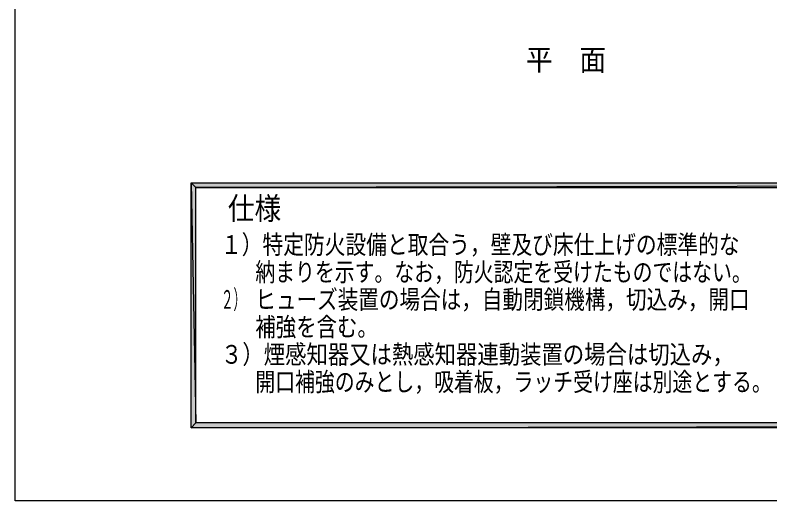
# Model space of a CAD drawing. Header units: millimetres. Extents: x 0 to 420, y 0 to 297.
# Drawn here: x 0.2 to 110.3, y 0 to 70.8 of the extents above; entities that cross this region are included whole.
import ezdxf
from ezdxf.enums import TextEntityAlignment as Align

# ---------------------------------------------------------------- set-up
doc = ezdxf.new("R2010")
doc.units = ezdxf.units.MM
doc.styles.add('kst32b', font='NotoSansJP-Variable.ttf')

msp = doc.modelspace()

# ---------------------------------------------------------------- hatches: boundary and pattern name
h = msp.add_hatch(color=7)
h.paths.add_polyline_path([(393.83, 11.35), (394.53, 10.65), (393.83, 45.64), (393.83, 11.35)])
h.paths.add_polyline_path([(394.53, 10.65), (393.83, 45.64), (394.53, 46.33), (394.53, 10.65)])
h.paths.add_polyline_path([(393.83, 45.64), (394.53, 46.33), (26.52, 45.64), (393.83, 45.64)])
h.paths.add_polyline_path([(394.53, 46.33), (26.52, 45.64), (25.82, 46.33), (394.53, 46.33)])
h.paths.add_polyline_path([(26.52, 45.64), (25.82, 46.33), (26.52, 11.35), (26.52, 45.64)])
h.paths.add_polyline_path([(25.82, 46.33), (26.52, 11.35), (25.82, 10.65), (25.82, 46.33)])
h.paths.add_polyline_path([(26.52, 11.35), (25.82, 10.65), (393.83, 11.35), (26.52, 11.35)])
h.paths.add_polyline_path([(25.82, 10.65), (393.83, 11.35), (394.53, 10.65), (25.82, 10.65)])

# ---------------------------------------------------------------- linework, layer by layer
at = {"lineweight": 13}
msp.add_lwpolyline([(0.19, 0), (0.19, 296.97), (420.16, 296.97), (420.16, 0)], close=True, dxfattribs=at)
at = {"lineweight": 0}
for points in [[(394.53, 46.33), (26.52, 45.64), (25.82, 46.33)], [(26.52, 45.64), (25.82, 46.33), (26.52, 11.35)], [(25.82, 46.33), (26.52, 11.35), (25.82, 10.65)], [(393.83, 45.64), (394.53, 46.33), (26.52, 45.64)], [(26.52, 11.35), (25.82, 10.65), (393.83, 11.35)], [(25.82, 10.65), (393.83, 11.35), (394.53, 10.65)]]:
    msp.add_lwpolyline(points, close=True, dxfattribs=at)

# ---------------------------------------------------------------- texts
at = {"style": 'kst32b'}
for s, height, p, p2 in [('平\u3000面', 3.119, (74.59, 62.7), (86.29, 62.7)), ('仕様', 3.273, (31.18, 40.98), (38.94, 40.98)), ('１）特定防火設備と取合う，壁及び床仕上げの標準的な', 2.7278, (30.18, 35.98), (105.72, 35.98)), ('納まりを示す。なお，防火認定を受けたものではない。', 2.7278, (35.18, 31.98), (107.49, 31.98)), ('２）', 2.728, (30.18, 27.98), (33.81, 27.98)), ('ヒューズ装置の場合は，自動閉鎖機構，切込み，開口', 2.7278, (35.18, 27.98), (107.17, 27.98)), ('補強を含む。', 2.728, (35.18, 23.98), (53.03, 23.98)), ('３）煙感知器又は熱感知器連動装置の場合は切込み，', 2.7278, (30.18, 19.98), (104.87, 19.98)), ('開口補強のみとし，吸着板，ラッチ受け座は別途とする。', 2.7278, (35.18, 15.98), (110.41, 15.98))]:
    msp.add_text(s, height=height, dxfattribs=at).set_placement(p, p2, align=Align.FIT)

doc.saveas('drawing.dxf')
